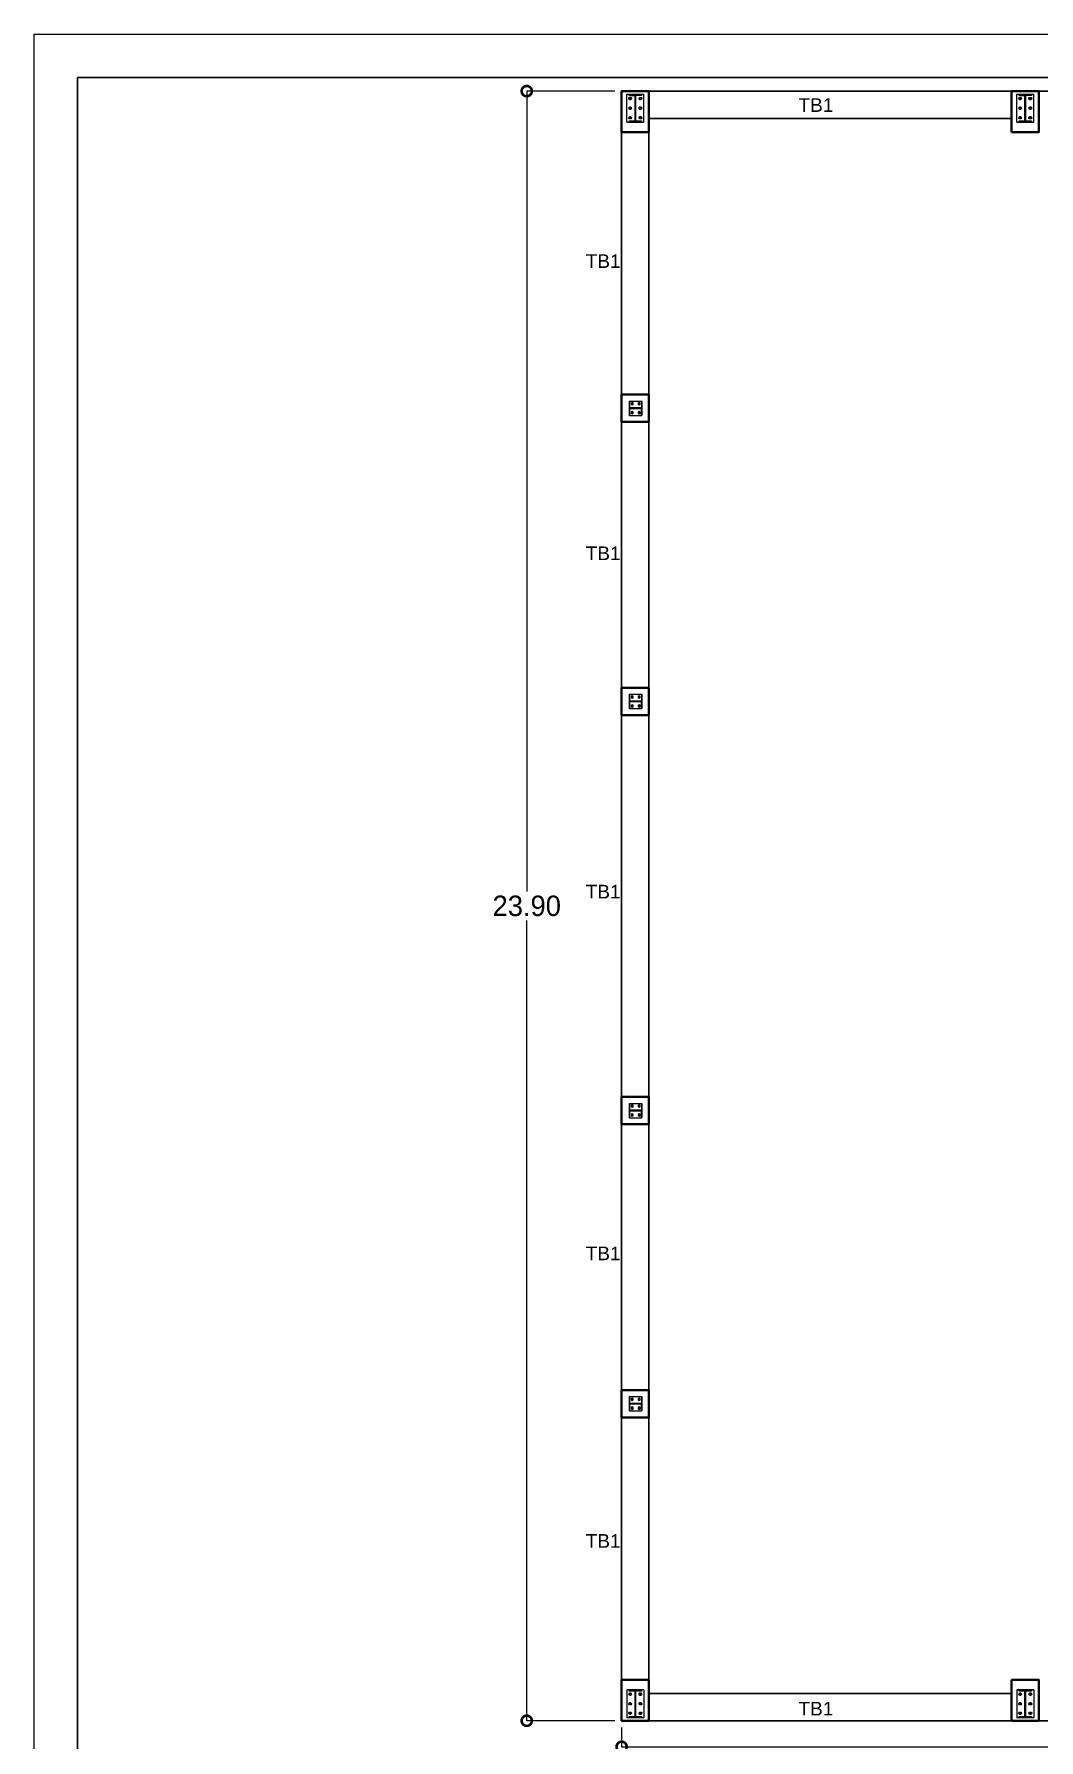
# Model space of a CAD drawing. Header units: millimetres. Extents: x 178198 to 9785548, y 9608 to 2087470.
# Drawn here: x 178198 to 192936, y 187292 to 212308 of the extents above; entities that cross this region are included whole.
import ezdxf

# ---------------------------------------------------------------- set-up
doc = ezdxf.new("R2010")
doc.units = ezdxf.units.MM
doc.header["$PDMODE"] = 35
doc.layers.add('Column', color=7, linetype='Continuous', lineweight=40)
doc.layers.add('semale', color=7, linetype='Continuous', lineweight=30)
for name, color, linetype in [('dim_axis', 251, 'Continuous'), ('dim_axis @ 100', 251, 'Continuous'), ('Steel Section', 7, 'Continuous'), ('text', 7, 'Continuous')]:
    doc.layers.add(name, color=color, linetype=linetype)
doc.styles.add('Andalus1', font='andlso.ttf', dxfattribs={"height": 3})
doc.styles.add('Arial2', font='arial.ttf', dxfattribs={"height": 300})
doc.dimstyles.new('Annotative1', dxfattribs={"dimscale": 0, "dimtxt": 3, "dimasz": 3, "dimexe": 0, "dimexo": 1, "dimtad": 0, "dimtih": 1, "dimtoh": 1, "dimlfac": 0.001, "dimzin": 1, "dimdsep": 46, "dimtxsty": 'Andalus1', "dimblk": 'DOTSMALL', "dimcen": 2.5, "dimclrd": 256, "dimclre": 256, "dimclrt": 256, "dimadec": 4, "dimazin": 0, "dimtfac": 1, "dimtmove": 0, "dimatfit": 3, "dimldrblk": 'DOTSMALL', "dimfxl": 1, "dimlwd": -1, "dimlwe": -1, "dimarcsym": 0})

# ---------------------------------------------------------------- blocks, each defined once
blk = doc.blocks.new('_DotSmall')
at = {"color": 0, "linetype": 'ByBlock', "const_width": 0.5}
blk.add_lwpolyline([(-0.0625, 0, 1), (0.0625, 0, 1)], format="xyb", close=True, dxfattribs=at)
blk = doc.blocks.new('*D81')
at = {"layer": 'Defpoints', "color": 0, "transparency": 16777216}
for p in [(186816, 211472), (185424, 187572), (186816, 187572)]:
    blk.add_point(p, dxfattribs=at)
at = {"layer": 'dim_axis', "transparency": 16777216}
for p, q in [((186716, 211472), (185424, 211472)), ((185424, 211472), (185424, 199734)), ((185424, 187572), (185424, 199309)), ((186716, 187572), (185424, 187572))]:
    blk.add_line(p, q, dxfattribs=at)
at = {"layer": 'dim_axis', "transparency": 16777216, "xscale": 300, "yscale": 300, "zscale": 300}
for p, rotation in [((185424, 211472), 90), ((185424, 187572), 270)]:
    blk.add_blockref('_DotSmall', p, dxfattribs=dict(at, rotation=rotation))
at = {"layer": 'dim_axis', "transparency": 16777216, "insert": (185424, 199522), "char_height": 300, "attachment_point": 5, "style": 'Andalus1'}
blk.add_mtext('23.90', dxfattribs=at)
blk = doc.blocks.new('*D82')
at = {"layer": 'Defpoints', "color": 0, "transparency": 16777216}
for p in [(186816, 187572), (221536, 187572), (186816, 187190)]:
    blk.add_point(p, dxfattribs=at)
at = {"layer": 'dim_axis', "transparency": 16777216}
for p, q in [((186816, 187472), (186816, 187190)), ((221536, 187472), (221536, 187190)), ((186816, 187190), (203633, 187190)), ((221536, 187190), (204719, 187190))]:
    blk.add_line(p, q, dxfattribs=at)
at = {"layer": 'dim_axis', "transparency": 16777216, "xscale": 300, "yscale": 300, "zscale": 300, "rotation": 180}
blk.add_blockref('_DotSmall', (186816, 187190), dxfattribs=at)
at = {"layer": 'dim_axis', "transparency": 16777216, "xscale": 300, "yscale": 300, "zscale": 300}
blk.add_blockref('_DotSmall', (221536, 187190), dxfattribs=at)
at = {"layer": 'dim_axis', "transparency": 16777216, "insert": (204176, 187190), "char_height": 300, "attachment_point": 5, "style": 'Andalus1'}
blk.add_mtext('34.72', dxfattribs=at)

msp = doc.modelspace()

# ---------------------------------------------------------------- linework, layer by layer
msp.add_lwpolyline([(178197.8318, 212308.11692), (231657.8318, 212308.11692), (231657.8318, 174504.25978), (178197.8318, 174504.25978)], close=True)
at = {"lineweight": 30}
msp.add_lwpolyline([(178834.26037, 211671.68835), (231021.40323, 211671.68835), (231021.40323, 175140.68835), (178834.26037, 175140.68835)], close=True, dxfattribs=at)
at = {"layer": 'Column', "lineweight": 40}
for points in [[(186816.19775, 210871.56617), (187216.19775, 210871.56617), (187216.19775, 211471.56617), (186816.19775, 211471.56617)], [(192536.19775, 210871.56617), (192936.19775, 210871.56617), (192936.19775, 211471.56617), (192536.19775, 211471.56617)], [(187216.19776, 207021.56617), (186816.19776, 207021.56617), (186816.19776, 206621.56617), (187216.19776, 206621.56617)], [(187216.19776, 202721.56617), (186816.19776, 202721.56617), (186816.19776, 202321.56617), (187216.19776, 202321.56617)], [(187216.19776, 196721.56617), (186816.19776, 196721.56617), (186816.19776, 196321.56617), (187216.19776, 196321.56617)], [(187216.19776, 192421.56617), (186816.19776, 192421.56617), (186816.19776, 192021.56617), (187216.19776, 192021.56617)], [(186816.19775, 188171.56617), (187216.19775, 188171.56617), (187216.19775, 187571.56617), (186816.19775, 187571.56617)], [(192536.19775, 188171.56617), (192936.19775, 188171.56617), (192936.19775, 187571.56617), (192536.19775, 187571.56617)]]:
    msp.add_lwpolyline(points, close=True, dxfattribs=at)
at = {"layer": 'semale'}
for p, q in [((221536.19775, 211471.56617), (186816.19775, 211471.56617)), ((186816.19775, 211471.56617), (186816.19775, 187571.56617)), ((192536.19775, 211071.56617), (187216.19775, 211071.56617)), ((187216.19775, 210871.56617), (187216.19775, 188171.56617)), ((192536.19775, 187971.56617), (187216.19775, 187971.56617)), ((186816.19775, 187571.56617), (221536.19775, 187571.56617))]:
    msp.add_line(p, q, dxfattribs=at)
at = {"layer": 'Steel Section'}
for p, q in [((186891.19775, 211016.56617), (186891.19775, 211426.56617)), ((186891.19775, 211426.56617), (187141.19775, 211426.56617)), ((186926.19775, 211408.06617), (186926.19775, 211421.56617)), ((186926.19775, 211421.56617), (187106.19775, 211421.56617)), ((186926.19775, 211408.06617), (187011.89775, 211408.06617)), ((186926.94162, 211408.06617), (186940.44162, 211421.56617)), ((187011.89775, 211035.06617), (187011.89775, 211408.06617)), ((187106.19775, 211408.06617), (187020.49775, 211408.06617)), ((187020.49775, 211408.06617), (187020.49775, 211035.06617)), ((187106.19775, 211421.56617), (187106.19775, 211408.06617)), ((187141.19775, 211016.56617), (187141.19775, 211426.56617)), ((192611.19775, 211016.56617), (192611.19775, 211426.56617)), ((192611.19775, 211426.56617), (192861.19775, 211426.56617)), ((192646.19775, 211408.06617), (192646.19775, 211421.56617)), ((192646.19775, 211421.56617), (192826.19775, 211421.56617)), ((192646.19775, 211408.06617), (192731.89775, 211408.06617)), ((192646.94162, 211408.06617), (192660.44162, 211421.56617)), ((192731.89775, 211035.06617), (192731.89775, 211408.06617)), ((192826.19775, 211408.06617), (192740.49775, 211408.06617)), ((192740.49775, 211408.06617), (192740.49775, 211035.06617)), ((192826.19775, 211421.56617), (192826.19775, 211408.06617)), ((192861.19775, 211016.56617), (192861.19775, 211426.56617)), ((186920.41314, 211361.56617), (186930.80545, 211379.56617)), ((186930.80545, 211343.56617), (186920.41314, 211361.56617)), ((186920.41314, 211221.56617), (186930.80545, 211239.56617)), ((186930.80545, 211203.56617), (186920.41314, 211221.56617)), ((186930.80545, 211379.56617), (186951.59006, 211379.56617)), ((186951.59006, 211343.56617), (186930.80545, 211343.56617)), ((186930.80545, 211239.56617), (186951.59006, 211239.56617)), ((186951.59006, 211203.56617), (186930.80545, 211203.56617)), ((186951.59006, 211379.56617), (186961.98236, 211361.56617)), ((186961.98236, 211361.56617), (186951.59006, 211343.56617)), ((186951.59006, 211239.56617), (186961.98236, 211221.56617)), ((186961.98236, 211221.56617), (186951.59006, 211203.56617)), ((187011.89775, 211210.14424), (187020.49775, 211218.74424)), ((187070.41314, 211361.56617), (187080.80545, 211379.56617)), ((187080.80545, 211343.56617), (187070.41314, 211361.56617)), ((187070.41314, 211221.56617), (187080.80545, 211239.56617)), ((187080.80545, 211203.56617), (187070.41314, 211221.56617)), ((187080.80545, 211379.56617), (187101.59006, 211379.56617)), ((187101.59006, 211343.56617), (187080.80545, 211343.56617)), ((187080.80545, 211239.56617), (187101.59006, 211239.56617)), ((187101.59006, 211203.56617), (187080.80545, 211203.56617)), ((187101.59006, 211379.56617), (187111.98236, 211361.56617)), ((187111.98236, 211361.56617), (187101.59006, 211343.56617)), ((187101.59006, 211239.56617), (187111.98236, 211221.56617)), ((187111.98236, 211221.56617), (187101.59006, 211203.56617)), ((192640.41314, 211361.56617), (192650.80545, 211379.56617)), ((192650.80545, 211343.56617), (192640.41314, 211361.56617)), ((192640.41314, 211221.56617), (192650.80545, 211239.56617)), ((192650.80545, 211203.56617), (192640.41314, 211221.56617)), ((192650.80545, 211379.56617), (192671.59006, 211379.56617)), ((192671.59006, 211343.56617), (192650.80545, 211343.56617)), ((192650.80545, 211239.56617), (192671.59006, 211239.56617)), ((192671.59006, 211203.56617), (192650.80545, 211203.56617)), ((192671.59006, 211379.56617), (192681.98236, 211361.56617)), ((192681.98236, 211361.56617), (192671.59006, 211343.56617)), ((192671.59006, 211239.56617), (192681.98236, 211221.56617)), ((192681.98236, 211221.56617), (192671.59006, 211203.56617)), ((192731.89775, 211210.14424), (192740.49775, 211218.74424)), ((192790.41314, 211361.56617), (192800.80545, 211379.56617)), ((192800.80545, 211343.56617), (192790.41314, 211361.56617)), ((192790.41314, 211221.56617), (192800.80545, 211239.56617)), ((192800.80545, 211203.56617), (192790.41314, 211221.56617)), ((192800.80545, 211379.56617), (192821.59006, 211379.56617)), ((192821.59006, 211343.56617), (192800.80545, 211343.56617)), ((192800.80545, 211239.56617), (192821.59006, 211239.56617)), ((192821.59006, 211203.56617), (192800.80545, 211203.56617)), ((192821.59006, 211379.56617), (192831.98236, 211361.56617)), ((192831.98236, 211361.56617), (192821.59006, 211343.56617)), ((192821.59006, 211239.56617), (192831.98236, 211221.56617)), ((192831.98236, 211221.56617), (192821.59006, 211203.56617)), ((186891.19775, 211016.56617), (187141.19775, 211016.56617)), ((186920.41314, 211081.56617), (186930.80545, 211099.56617)), ((186930.80545, 211063.56617), (186920.41314, 211081.56617)), ((186926.19775, 211021.56617), (186926.19775, 211035.06617)), ((186926.19775, 211035.06617), (187011.89775, 211035.06617)), ((187106.19775, 211021.56617), (186926.19775, 211021.56617)), ((186930.80545, 211099.56617), (186951.59006, 211099.56617)), ((186951.59006, 211063.56617), (186930.80545, 211063.56617)), ((186941.19775, 211081.56617), (186941.19775, 211081.56617)), ((186951.59006, 211099.56617), (186961.98236, 211081.56617)), ((186961.98236, 211081.56617), (186951.59006, 211063.56617)), ((187020.49775, 211035.06617), (187106.19775, 211035.06617)), ((187070.41314, 211081.56617), (187080.80545, 211099.56617)), ((187080.80545, 211063.56617), (187070.41314, 211081.56617)), ((187080.80545, 211099.56617), (187101.59006, 211099.56617)), ((187101.59006, 211063.56617), (187080.80545, 211063.56617)), ((187101.59006, 211099.56617), (187111.98236, 211081.56617)), ((187111.98236, 211081.56617), (187101.59006, 211063.56617)), ((187106.19775, 211035.06617), (187106.19775, 211021.56617)), ((187106.19775, 211021.56617), (187106.19775, 211021.56617)), ((192611.19775, 211016.56617), (192861.19775, 211016.56617)), ((192640.41314, 211081.56617), (192650.80545, 211099.56617)), ((192650.80545, 211063.56617), (192640.41314, 211081.56617)), ((192646.19775, 211021.56617), (192646.19775, 211035.06617)), ((192646.19775, 211035.06617), (192731.89775, 211035.06617)), ((192826.19775, 211021.56617), (192646.19775, 211021.56617)), ((192650.80545, 211099.56617), (192671.59006, 211099.56617)), ((192671.59006, 211063.56617), (192650.80545, 211063.56617)), ((192661.19775, 211081.56617), (192661.19775, 211081.56617)), ((192671.59006, 211099.56617), (192681.98236, 211081.56617)), ((192681.98236, 211081.56617), (192671.59006, 211063.56617)), ((192740.49775, 211035.06617), (192826.19775, 211035.06617)), ((192790.41314, 211081.56617), (192800.80545, 211099.56617)), ((192800.80545, 211063.56617), (192790.41314, 211081.56617)), ((192800.80545, 211099.56617), (192821.59006, 211099.56617)), ((192821.59006, 211063.56617), (192800.80545, 211063.56617)), ((192821.59006, 211099.56617), (192831.98236, 211081.56617)), ((192831.98236, 211081.56617), (192821.59006, 211063.56617)), ((192826.19775, 211035.06617), (192826.19775, 211021.56617)), ((192826.19775, 211021.56617), (192826.19775, 211021.56617)), ((186936.19775, 206921.56617), (186926.19775, 206921.56617)), ((186926.19775, 206921.56617), (186926.19775, 206721.56617)), ((186936.19775, 206891.56617), (186926.19775, 206901.56617)), ((186931.19775, 206921.56617), (186931.19775, 206926.56617)), ((186931.19775, 206926.56617), (187111.19775, 206926.56617)), ((186936.19775, 206824.81617), (186936.19775, 206921.56617)), ((186971.19775, 206903.88668), (186956.19775, 206895.22643)), ((186956.19775, 206895.22643), (186956.19775, 206877.90592)), ((186986.19775, 206895.22643), (186971.19775, 206903.88668)), ((186986.19775, 206877.90592), (186986.19775, 206895.22643)), ((187071.19775, 206903.88668), (187056.19775, 206895.22643)), ((187056.19775, 206895.22643), (187056.19775, 206877.90592)), ((187086.19775, 206895.22643), (187071.19775, 206903.88668)), ((187086.19775, 206877.90592), (187086.19775, 206895.22643)), ((187116.19775, 206921.56617), (187106.19775, 206921.56617)), ((187106.19775, 206921.56617), (187106.19775, 206824.81617)), ((187111.19775, 206921.56617), (187111.19775, 206926.56617)), ((187116.19775, 206721.56617), (187116.19775, 206921.56617)), ((186926.19775, 206721.56617), (186936.19775, 206721.56617)), ((186931.19775, 206716.56617), (186931.19775, 206721.56617)), ((186931.19775, 206716.56617), (187111.19775, 206716.56617)), ((187106.19775, 206824.81617), (186936.19775, 206824.81617)), ((186936.19775, 206721.56617), (186936.19775, 206818.31617)), ((186936.19775, 206818.31617), (187106.19775, 206818.31617)), ((186956.19775, 206877.90592), (186971.19775, 206869.24567)), ((186971.19775, 206773.88668), (186956.19775, 206765.22643)), ((186956.19775, 206765.22643), (186956.19775, 206747.90592)), ((186956.19775, 206747.90592), (186971.19775, 206739.24567)), ((186971.19775, 206869.24567), (186986.19775, 206877.90592)), ((186986.19775, 206765.22643), (186971.19775, 206773.88668)), ((186971.19775, 206756.56617), (186971.19775, 206756.56617)), ((186971.19775, 206739.24567), (186986.19775, 206747.90592)), ((186986.19775, 206747.90592), (186986.19775, 206765.22643)), ((187009.44775, 206818.31617), (187002.94775, 206824.81617)), ((187056.19775, 206877.90592), (187071.19775, 206869.24567)), ((187071.19775, 206773.88668), (187056.19775, 206765.22643)), ((187056.19775, 206765.22643), (187056.19775, 206747.90592)), ((187056.19775, 206747.90592), (187071.19775, 206739.24567)), ((187071.19775, 206869.24567), (187086.19775, 206877.90592)), ((187086.19775, 206765.22643), (187071.19775, 206773.88668)), ((187071.19775, 206739.24567), (187086.19775, 206747.90592)), ((187086.19775, 206747.90592), (187086.19775, 206765.22643)), ((187106.19775, 206721.56617), (187106.19775, 206818.31617)), ((187116.19775, 206721.56617), (187106.19775, 206721.56617)), ((187111.19775, 206716.56617), (187111.19775, 206721.56617)), ((186936.19775, 202621.56617), (186926.19775, 202621.56617)), ((186926.19775, 202621.56617), (186926.19775, 202421.56617)), ((186936.19775, 202591.56617), (186926.19775, 202601.56617)), ((186926.19775, 202421.56617), (186936.19775, 202421.56617)), ((186931.19775, 202621.56617), (186931.19775, 202626.56617)), ((186931.19775, 202626.56617), (187111.19775, 202626.56617)), ((186931.19775, 202416.56617), (186931.19775, 202421.56617)), ((186931.19775, 202416.56617), (187111.19775, 202416.56617)), ((186936.19775, 202524.81617), (186936.19775, 202621.56617)), ((187106.19775, 202524.81617), (186936.19775, 202524.81617)), ((186936.19775, 202421.56617), (186936.19775, 202518.31617)), ((186936.19775, 202518.31617), (187106.19775, 202518.31617)), ((186971.19775, 202603.88668), (186956.19775, 202595.22643)), ((186956.19775, 202595.22643), (186956.19775, 202577.90592)), ((186956.19775, 202577.90592), (186971.19775, 202569.24567)), ((186971.19775, 202473.88668), (186956.19775, 202465.22643)), ((186956.19775, 202465.22643), (186956.19775, 202447.90592)), ((186956.19775, 202447.90592), (186971.19775, 202439.24567)), ((186986.19775, 202595.22643), (186971.19775, 202603.88668)), ((186971.19775, 202569.24567), (186986.19775, 202577.90592)), ((186986.19775, 202465.22643), (186971.19775, 202473.88668)), ((186971.19775, 202456.56617), (186971.19775, 202456.56617)), ((186971.19775, 202439.24567), (186986.19775, 202447.90592)), ((186986.19775, 202577.90592), (186986.19775, 202595.22643)), ((186986.19775, 202447.90592), (186986.19775, 202465.22643)), ((187009.44775, 202518.31617), (187002.94775, 202524.81617)), ((187071.19775, 202603.88668), (187056.19775, 202595.22643)), ((187056.19775, 202595.22643), (187056.19775, 202577.90592)), ((187056.19775, 202577.90592), (187071.19775, 202569.24567)), ((187071.19775, 202473.88668), (187056.19775, 202465.22643)), ((187056.19775, 202465.22643), (187056.19775, 202447.90592)), ((187056.19775, 202447.90592), (187071.19775, 202439.24567)), ((187086.19775, 202595.22643), (187071.19775, 202603.88668)), ((187071.19775, 202569.24567), (187086.19775, 202577.90592)), ((187086.19775, 202465.22643), (187071.19775, 202473.88668)), ((187071.19775, 202439.24567), (187086.19775, 202447.90592)), ((187086.19775, 202577.90592), (187086.19775, 202595.22643)), ((187086.19775, 202447.90592), (187086.19775, 202465.22643)), ((187116.19775, 202621.56617), (187106.19775, 202621.56617)), ((187106.19775, 202621.56617), (187106.19775, 202524.81617)), ((187106.19775, 202421.56617), (187106.19775, 202518.31617)), ((187116.19775, 202421.56617), (187106.19775, 202421.56617)), ((187111.19775, 202621.56617), (187111.19775, 202626.56617)), ((187111.19775, 202416.56617), (187111.19775, 202421.56617)), ((187116.19775, 202421.56617), (187116.19775, 202621.56617)), ((186936.19775, 196621.56617), (186926.19775, 196621.56617)), ((186926.19775, 196621.56617), (186926.19775, 196421.56617)), ((186936.19775, 196591.56617), (186926.19775, 196601.56617)), ((186926.19775, 196421.56617), (186936.19775, 196421.56617)), ((186931.19775, 196621.56617), (186931.19775, 196626.56617)), ((186931.19775, 196626.56617), (187111.19775, 196626.56617)), ((186931.19775, 196416.56617), (186931.19775, 196421.56617)), ((186931.19775, 196416.56617), (187111.19775, 196416.56617)), ((186936.19775, 196524.81617), (186936.19775, 196621.56617)), ((187106.19775, 196524.81617), (186936.19775, 196524.81617)), ((186936.19775, 196421.56617), (186936.19775, 196518.31617)), ((186936.19775, 196518.31617), (187106.19775, 196518.31617)), ((186971.19775, 196603.88668), (186956.19775, 196595.22643)), ((186956.19775, 196595.22643), (186956.19775, 196577.90592)), ((186956.19775, 196577.90592), (186971.19775, 196569.24567)), ((186971.19775, 196473.88668), (186956.19775, 196465.22643)), ((186956.19775, 196465.22643), (186956.19775, 196447.90592)), ((186956.19775, 196447.90592), (186971.19775, 196439.24567)), ((186986.19775, 196595.22643), (186971.19775, 196603.88668)), ((186971.19775, 196569.24567), (186986.19775, 196577.90592)), ((186986.19775, 196465.22643), (186971.19775, 196473.88668)), ((186971.19775, 196456.56617), (186971.19775, 196456.56617)), ((186971.19775, 196439.24567), (186986.19775, 196447.90592)), ((186986.19775, 196577.90592), (186986.19775, 196595.22643)), ((186986.19775, 196447.90592), (186986.19775, 196465.22643)), ((187009.44775, 196518.31617), (187002.94775, 196524.81617)), ((187071.19775, 196603.88668), (187056.19775, 196595.22643)), ((187056.19775, 196595.22643), (187056.19775, 196577.90592)), ((187056.19775, 196577.90592), (187071.19775, 196569.24567)), ((187071.19775, 196473.88668), (187056.19775, 196465.22643)), ((187056.19775, 196465.22643), (187056.19775, 196447.90592)), ((187056.19775, 196447.90592), (187071.19775, 196439.24567)), ((187086.19775, 196595.22643), (187071.19775, 196603.88668)), ((187071.19775, 196569.24567), (187086.19775, 196577.90592)), ((187086.19775, 196465.22643), (187071.19775, 196473.88668)), ((187071.19775, 196439.24567), (187086.19775, 196447.90592)), ((187086.19775, 196577.90592), (187086.19775, 196595.22643)), ((187086.19775, 196447.90592), (187086.19775, 196465.22643)), ((187116.19775, 196621.56617), (187106.19775, 196621.56617)), ((187106.19775, 196621.56617), (187106.19775, 196524.81617)), ((187106.19775, 196421.56617), (187106.19775, 196518.31617)), ((187116.19775, 196421.56617), (187106.19775, 196421.56617)), ((187111.19775, 196621.56617), (187111.19775, 196626.56617)), ((187111.19775, 196416.56617), (187111.19775, 196421.56617)), ((187116.19775, 196421.56617), (187116.19775, 196621.56617)), ((186936.19775, 192321.56617), (186926.19775, 192321.56617)), ((186926.19775, 192321.56617), (186926.19775, 192121.56617)), ((186936.19775, 192291.56617), (186926.19775, 192301.56617)), ((186931.19775, 192321.56617), (186931.19775, 192326.56617)), ((186931.19775, 192326.56617), (187111.19775, 192326.56617)), ((186936.19775, 192224.81617), (186936.19775, 192321.56617)), ((187106.19775, 192224.81617), (186936.19775, 192224.81617)), ((186936.19775, 192121.56617), (186936.19775, 192218.31617)), ((186936.19775, 192218.31617), (187106.19775, 192218.31617)), ((186971.19775, 192303.88668), (186956.19775, 192295.22643)), ((186956.19775, 192295.22643), (186956.19775, 192277.90592)), ((186956.19775, 192277.90592), (186971.19775, 192269.24567)), ((186971.19775, 192173.88668), (186956.19775, 192165.22643)), ((186956.19775, 192165.22643), (186956.19775, 192147.90592)), ((186956.19775, 192147.90592), (186971.19775, 192139.24567)), ((186986.19775, 192295.22643), (186971.19775, 192303.88668)), ((186971.19775, 192269.24567), (186986.19775, 192277.90592)), ((186986.19775, 192165.22643), (186971.19775, 192173.88668)), ((186971.19775, 192156.56617), (186971.19775, 192156.56617)), ((186971.19775, 192139.24567), (186986.19775, 192147.90592)), ((186986.19775, 192277.90592), (186986.19775, 192295.22643)), ((186986.19775, 192147.90592), (186986.19775, 192165.22643)), ((187009.44775, 192218.31617), (187002.94775, 192224.81617)), ((187071.19775, 192303.88668), (187056.19775, 192295.22643)), ((187056.19775, 192295.22643), (187056.19775, 192277.90592)), ((187056.19775, 192277.90592), (187071.19775, 192269.24567)), ((187071.19775, 192173.88668), (187056.19775, 192165.22643)), ((187056.19775, 192165.22643), (187056.19775, 192147.90592)), ((187056.19775, 192147.90592), (187071.19775, 192139.24567)), ((187086.19775, 192295.22643), (187071.19775, 192303.88668)), ((187071.19775, 192269.24567), (187086.19775, 192277.90592)), ((187086.19775, 192165.22643), (187071.19775, 192173.88668)), ((187071.19775, 192139.24567), (187086.19775, 192147.90592)), ((187086.19775, 192277.90592), (187086.19775, 192295.22643)), ((187086.19775, 192147.90592), (187086.19775, 192165.22643)), ((187116.19775, 192321.56617), (187106.19775, 192321.56617)), ((187106.19775, 192321.56617), (187106.19775, 192224.81617)), ((187106.19775, 192121.56617), (187106.19775, 192218.31617)), ((187111.19775, 192321.56617), (187111.19775, 192326.56617)), ((187116.19775, 192121.56617), (187116.19775, 192321.56617)), ((186926.19775, 192121.56617), (186936.19775, 192121.56617)), ((186931.19775, 192116.56617), (186931.19775, 192121.56617)), ((186931.19775, 192116.56617), (187111.19775, 192116.56617)), ((187116.19775, 192121.56617), (187106.19775, 192121.56617)), ((187111.19775, 192116.56617), (187111.19775, 192121.56617)), ((187141.19775, 188026.56617), (186891.19775, 188026.56617)), ((186891.19775, 188026.56617), (186891.19775, 187616.56617)), ((186920.41314, 187961.56617), (186930.80545, 187979.56617)), ((186930.80545, 187943.56617), (186920.41314, 187961.56617)), ((186926.19775, 188008.06617), (186926.19775, 188021.56617)), ((186926.19775, 188021.56617), (187106.19775, 188021.56617)), ((187011.89775, 188008.06617), (186926.19775, 188008.06617)), ((186940.44162, 188021.56617), (186926.94162, 188008.06617)), ((186930.80545, 187979.56617), (186951.59006, 187979.56617)), ((186951.59006, 187943.56617), (186930.80545, 187943.56617)), ((186951.59006, 187979.56617), (186961.98236, 187961.56617)), ((186961.98236, 187961.56617), (186951.59006, 187943.56617)), ((187011.89775, 187635.06617), (187011.89775, 188008.06617)), ((187106.19775, 188008.06617), (187020.49775, 188008.06617)), ((187020.49775, 188008.06617), (187020.49775, 187635.06617)), ((187070.41314, 187961.56617), (187080.80545, 187979.56617)), ((187080.80545, 187943.56617), (187070.41314, 187961.56617)), ((187080.80545, 187979.56617), (187101.59006, 187979.56617)), ((187101.59006, 187943.56617), (187080.80545, 187943.56617)), ((187091.19775, 187961.56617), (187091.19775, 187961.56617)), ((187101.59006, 187979.56617), (187111.98236, 187961.56617)), ((187111.98236, 187961.56617), (187101.59006, 187943.56617)), ((187106.19775, 188021.56617), (187106.19775, 188008.06617)), ((187141.19775, 188026.56617), (187141.19775, 187616.56617)), ((192861.19775, 188026.56617), (192611.19775, 188026.56617)), ((192611.19775, 188026.56617), (192611.19775, 187616.56617)), ((192640.41314, 187961.56617), (192650.80545, 187979.56617)), ((192650.80545, 187943.56617), (192640.41314, 187961.56617)), ((192646.19775, 188008.06617), (192646.19775, 188021.56617)), ((192646.19775, 188021.56617), (192826.19775, 188021.56617)), ((192731.89775, 188008.06617), (192646.19775, 188008.06617)), ((192660.44162, 188021.56617), (192646.94162, 188008.06617)), ((192650.80545, 187979.56617), (192671.59006, 187979.56617)), ((192671.59006, 187943.56617), (192650.80545, 187943.56617)), ((192671.59006, 187979.56617), (192681.98236, 187961.56617)), ((192681.98236, 187961.56617), (192671.59006, 187943.56617)), ((192731.89775, 187635.06617), (192731.89775, 188008.06617)), ((192826.19775, 188008.06617), (192740.49775, 188008.06617)), ((192740.49775, 188008.06617), (192740.49775, 187635.06617)), ((192790.41314, 187961.56617), (192800.80545, 187979.56617)), ((192800.80545, 187943.56617), (192790.41314, 187961.56617)), ((192800.80545, 187979.56617), (192821.59006, 187979.56617)), ((192821.59006, 187943.56617), (192800.80545, 187943.56617)), ((192811.19775, 187961.56617), (192811.19775, 187961.56617)), ((192821.59006, 187979.56617), (192831.98236, 187961.56617)), ((192831.98236, 187961.56617), (192821.59006, 187943.56617)), ((192826.19775, 188021.56617), (192826.19775, 188008.06617)), ((192861.19775, 188026.56617), (192861.19775, 187616.56617)), ((186920.41314, 187821.56617), (186930.80545, 187839.56617)), ((186930.80545, 187803.56617), (186920.41314, 187821.56617)), ((186920.41314, 187681.56617), (186930.80545, 187699.56617)), ((186930.80545, 187663.56617), (186920.41314, 187681.56617)), ((186926.19775, 187621.56617), (186926.19775, 187635.06617)), ((186926.19775, 187635.06617), (187011.89775, 187635.06617)), ((186930.80545, 187839.56617), (186951.59006, 187839.56617)), ((186951.59006, 187803.56617), (186930.80545, 187803.56617)), ((186930.80545, 187699.56617), (186951.59006, 187699.56617)), ((186951.59006, 187663.56617), (186930.80545, 187663.56617)), ((186951.59006, 187839.56617), (186961.98236, 187821.56617)), ((186961.98236, 187821.56617), (186951.59006, 187803.56617)), ((186951.59006, 187699.56617), (186961.98236, 187681.56617)), ((186961.98236, 187681.56617), (186951.59006, 187663.56617)), ((187020.49775, 187818.74424), (187011.89775, 187810.14424)), ((187020.49775, 187635.06617), (187106.19775, 187635.06617)), ((187070.41314, 187821.56617), (187080.80545, 187839.56617)), ((187080.80545, 187803.56617), (187070.41314, 187821.56617)), ((187070.41314, 187681.56617), (187080.80545, 187699.56617)), ((187080.80545, 187663.56617), (187070.41314, 187681.56617)), ((187080.80545, 187839.56617), (187101.59006, 187839.56617)), ((187101.59006, 187803.56617), (187080.80545, 187803.56617)), ((187080.80545, 187699.56617), (187101.59006, 187699.56617)), ((187101.59006, 187663.56617), (187080.80545, 187663.56617)), ((187101.59006, 187839.56617), (187111.98236, 187821.56617)), ((187111.98236, 187821.56617), (187101.59006, 187803.56617)), ((187101.59006, 187699.56617), (187111.98236, 187681.56617)), ((187111.98236, 187681.56617), (187101.59006, 187663.56617)), ((187106.19775, 187635.06617), (187106.19775, 187621.56617)), ((192640.41314, 187821.56617), (192650.80545, 187839.56617)), ((192650.80545, 187803.56617), (192640.41314, 187821.56617)), ((192640.41314, 187681.56617), (192650.80545, 187699.56617)), ((192650.80545, 187663.56617), (192640.41314, 187681.56617)), ((192646.19775, 187621.56617), (192646.19775, 187635.06617)), ((192646.19775, 187635.06617), (192731.89775, 187635.06617)), ((192650.80545, 187839.56617), (192671.59006, 187839.56617)), ((192671.59006, 187803.56617), (192650.80545, 187803.56617)), ((192650.80545, 187699.56617), (192671.59006, 187699.56617)), ((192671.59006, 187663.56617), (192650.80545, 187663.56617)), ((192671.59006, 187839.56617), (192681.98236, 187821.56617)), ((192681.98236, 187821.56617), (192671.59006, 187803.56617)), ((192671.59006, 187699.56617), (192681.98236, 187681.56617)), ((192681.98236, 187681.56617), (192671.59006, 187663.56617)), ((192740.49775, 187818.74424), (192731.89775, 187810.14424)), ((192740.49775, 187635.06617), (192826.19775, 187635.06617)), ((192790.41314, 187821.56617), (192800.80545, 187839.56617)), ((192800.80545, 187803.56617), (192790.41314, 187821.56617)), ((192790.41314, 187681.56617), (192800.80545, 187699.56617)), ((192800.80545, 187663.56617), (192790.41314, 187681.56617)), ((192800.80545, 187839.56617), (192821.59006, 187839.56617)), ((192821.59006, 187803.56617), (192800.80545, 187803.56617)), ((192800.80545, 187699.56617), (192821.59006, 187699.56617)), ((192821.59006, 187663.56617), (192800.80545, 187663.56617)), ((192821.59006, 187839.56617), (192831.98236, 187821.56617)), ((192831.98236, 187821.56617), (192821.59006, 187803.56617)), ((192821.59006, 187699.56617), (192831.98236, 187681.56617)), ((192831.98236, 187681.56617), (192821.59006, 187663.56617)), ((192826.19775, 187635.06617), (192826.19775, 187621.56617)), ((187141.19775, 187616.56617), (186891.19775, 187616.56617)), ((187106.19775, 187621.56617), (186926.19775, 187621.56617)), ((187106.19775, 187621.56617), (187106.19775, 187621.56617)), ((187106.19775, 187621.56617), (187106.19775, 187621.56617)), ((192861.19775, 187616.56617), (192611.19775, 187616.56617)), ((192826.19775, 187621.56617), (192646.19775, 187621.56617)), ((192826.19775, 187621.56617), (192826.19775, 187621.56617)), ((192826.19775, 187621.56617), (192826.19775, 187621.56617))]:
    msp.add_line(p, q, dxfattribs=at)
for centre, radius, start, end in [((186941.19775, 211361.56617), 12, 0, 180), ((186941.19775, 211361.56617), 12, 180, 0), ((186941.19775, 211221.56617), 12, 0, 180), ((186941.19775, 211221.56617), 12, 180, 0), ((187091.19775, 211361.56617), 12, 0, 180), ((187091.19775, 211361.56617), 12, 180, 0), ((187091.19775, 211221.56617), 12, 0, 180), ((187091.19775, 211221.56617), 12, 180, 0), ((192661.19775, 211361.56617), 12, 0, 180), ((192661.19775, 211361.56617), 12, 180, 0), ((192661.19775, 211221.56617), 12, 0, 180), ((192661.19775, 211221.56617), 12, 180, 0), ((192811.19775, 211361.56617), 12, 0, 180), ((192811.19775, 211361.56617), 12, 180, 0), ((192811.19775, 211221.56617), 12, 0, 180), ((192811.19775, 211221.56617), 12, 180, 0), ((186941.19775, 211081.56617), 12, 0, 180), ((186941.19775, 211081.56617), 12, 180, 0), ((187091.19775, 211081.56617), 12, 0, 180), ((187091.19775, 211081.56617), 12, 180, 0), ((192661.19775, 211081.56617), 12, 0, 180), ((192661.19775, 211081.56617), 12, 180, 0), ((192811.19775, 211081.56617), 12, 0, 180), ((192811.19775, 211081.56617), 12, 180, 0), ((186971.19775, 206886.56617), 10, 90, 270), ((186971.19775, 206886.56617), 10, 270, 90), ((187071.19775, 206886.56617), 10, 90, 270), ((187071.19775, 206886.56617), 10, 270, 90), ((186971.19775, 206756.56617), 10, 90, 270), ((186971.19775, 206756.56617), 10, 270, 90), ((187071.19775, 206756.56617), 10, 90, 270), ((187071.19775, 206756.56617), 10, 270, 90), ((186971.19775, 202586.56617), 10, 90, 270), ((186971.19775, 202456.56617), 10, 90, 270), ((186971.19775, 202586.56617), 10, 270, 90), ((186971.19775, 202456.56617), 10, 270, 90), ((187071.19775, 202586.56617), 10, 90, 270), ((187071.19775, 202456.56617), 10, 90, 270), ((187071.19775, 202586.56617), 10, 270, 90), ((187071.19775, 202456.56617), 10, 270, 90), ((186971.19775, 196586.56617), 10, 90, 270), ((186971.19775, 196456.56617), 10, 90, 270), ((186971.19775, 196586.56617), 10, 270, 90), ((186971.19775, 196456.56617), 10, 270, 90), ((187071.19775, 196586.56617), 10, 90, 270), ((187071.19775, 196456.56617), 10, 90, 270), ((187071.19775, 196586.56617), 10, 270, 90), ((187071.19775, 196456.56617), 10, 270, 90), ((186971.19775, 192286.56617), 10, 90, 270), ((186971.19775, 192156.56617), 10, 90, 270), ((186971.19775, 192286.56617), 10, 270, 90), ((186971.19775, 192156.56617), 10, 270, 90), ((187071.19775, 192286.56617), 10, 90, 270), ((187071.19775, 192156.56617), 10, 90, 270), ((187071.19775, 192286.56617), 10, 270, 90), ((187071.19775, 192156.56617), 10, 270, 90), ((186941.19775, 187961.56617), 12, 0, 180), ((186941.19775, 187961.56617), 12, 180, 0), ((187091.19775, 187961.56617), 12, 0, 180), ((187091.19775, 187961.56617), 12, 180, 0), ((192661.19775, 187961.56617), 12, 0, 180), ((192661.19775, 187961.56617), 12, 180, 0), ((192811.19775, 187961.56617), 12, 0, 180), ((192811.19775, 187961.56617), 12, 180, 0), ((186941.19775, 187821.56617), 12, 0, 180), ((186941.19775, 187821.56617), 12, 180, 0), ((186941.19775, 187681.56617), 12, 0, 180), ((186941.19775, 187681.56617), 12, 180, 0), ((187091.19775, 187821.56617), 12, 0, 180), ((187091.19775, 187821.56617), 12, 180, 0), ((187091.19775, 187681.56617), 12, 0, 180), ((187091.19775, 187681.56617), 12, 180, 0), ((192661.19775, 187821.56617), 12, 0, 180), ((192661.19775, 187821.56617), 12, 180, 0), ((192661.19775, 187681.56617), 12, 0, 180), ((192661.19775, 187681.56617), 12, 180, 0), ((192811.19775, 187821.56617), 12, 0, 180), ((192811.19775, 187821.56617), 12, 180, 0), ((192811.19775, 187681.56617), 12, 0, 180), ((192811.19775, 187681.56617), 12, 180, 0)]:
    msp.add_arc(centre, radius, start, end, dxfattribs=at)

# ---------------------------------------------------------------- texts
at = {"layer": 'text', "char_height": 200, "attachment_point": 1, "style": 'Arial2'}
for insert in [(189409.33899, 211367.22881), (186288.32992, 209078.63828), (186288.32992, 204794.31289), (186288.32992, 199832.36574), (186288.32992, 194526.42901), (186288.32992, 190309.514), (189409.33899, 187849.43647)]:
    msp.add_mtext_dynamic_manual_height_columns('TB1', width=776.903306, gutter_width=1500, heights=[0], dxfattribs=dict(at, insert=insert))

# ---------------------------------------------------------------- dimensions: what is measured, and where the dimension line sits
at = {"layer": 'dim_axis @ 100'}
dim = msp.add_linear_dim(base=(185423.74435, 187571.56617), p1=(186816.19775, 211471.56617), p2=(186816.19775, 187571.56617), angle=90, dimstyle='Annotative1', override={"dimscale": 100, "dimtix": 0, "dimtofl": 1, "dimtmove": 0, "dimatfit": 3}, dxfattribs=at)
dim.commit()
dim.dimension.update_dxf_attribs({"geometry": '*D81', "text_midpoint": (185423.74435, 199521.56617)})
dim = msp.add_linear_dim(base=(186816.19775, 187190.32396), p1=(221536.19775, 187571.56617), p2=(186816.19775, 187571.56617), dimstyle='Annotative1', override={"dimscale": 100, "dimtix": 0, "dimtofl": 1, "dimtmove": 0, "dimatfit": 3}, dxfattribs=at)
dim.commit()
dim.dimension.update_dxf_attribs({"geometry": '*D82', "text_midpoint": (204176.19775, 187190.32396)})

doc.saveas('drawing.dxf')
